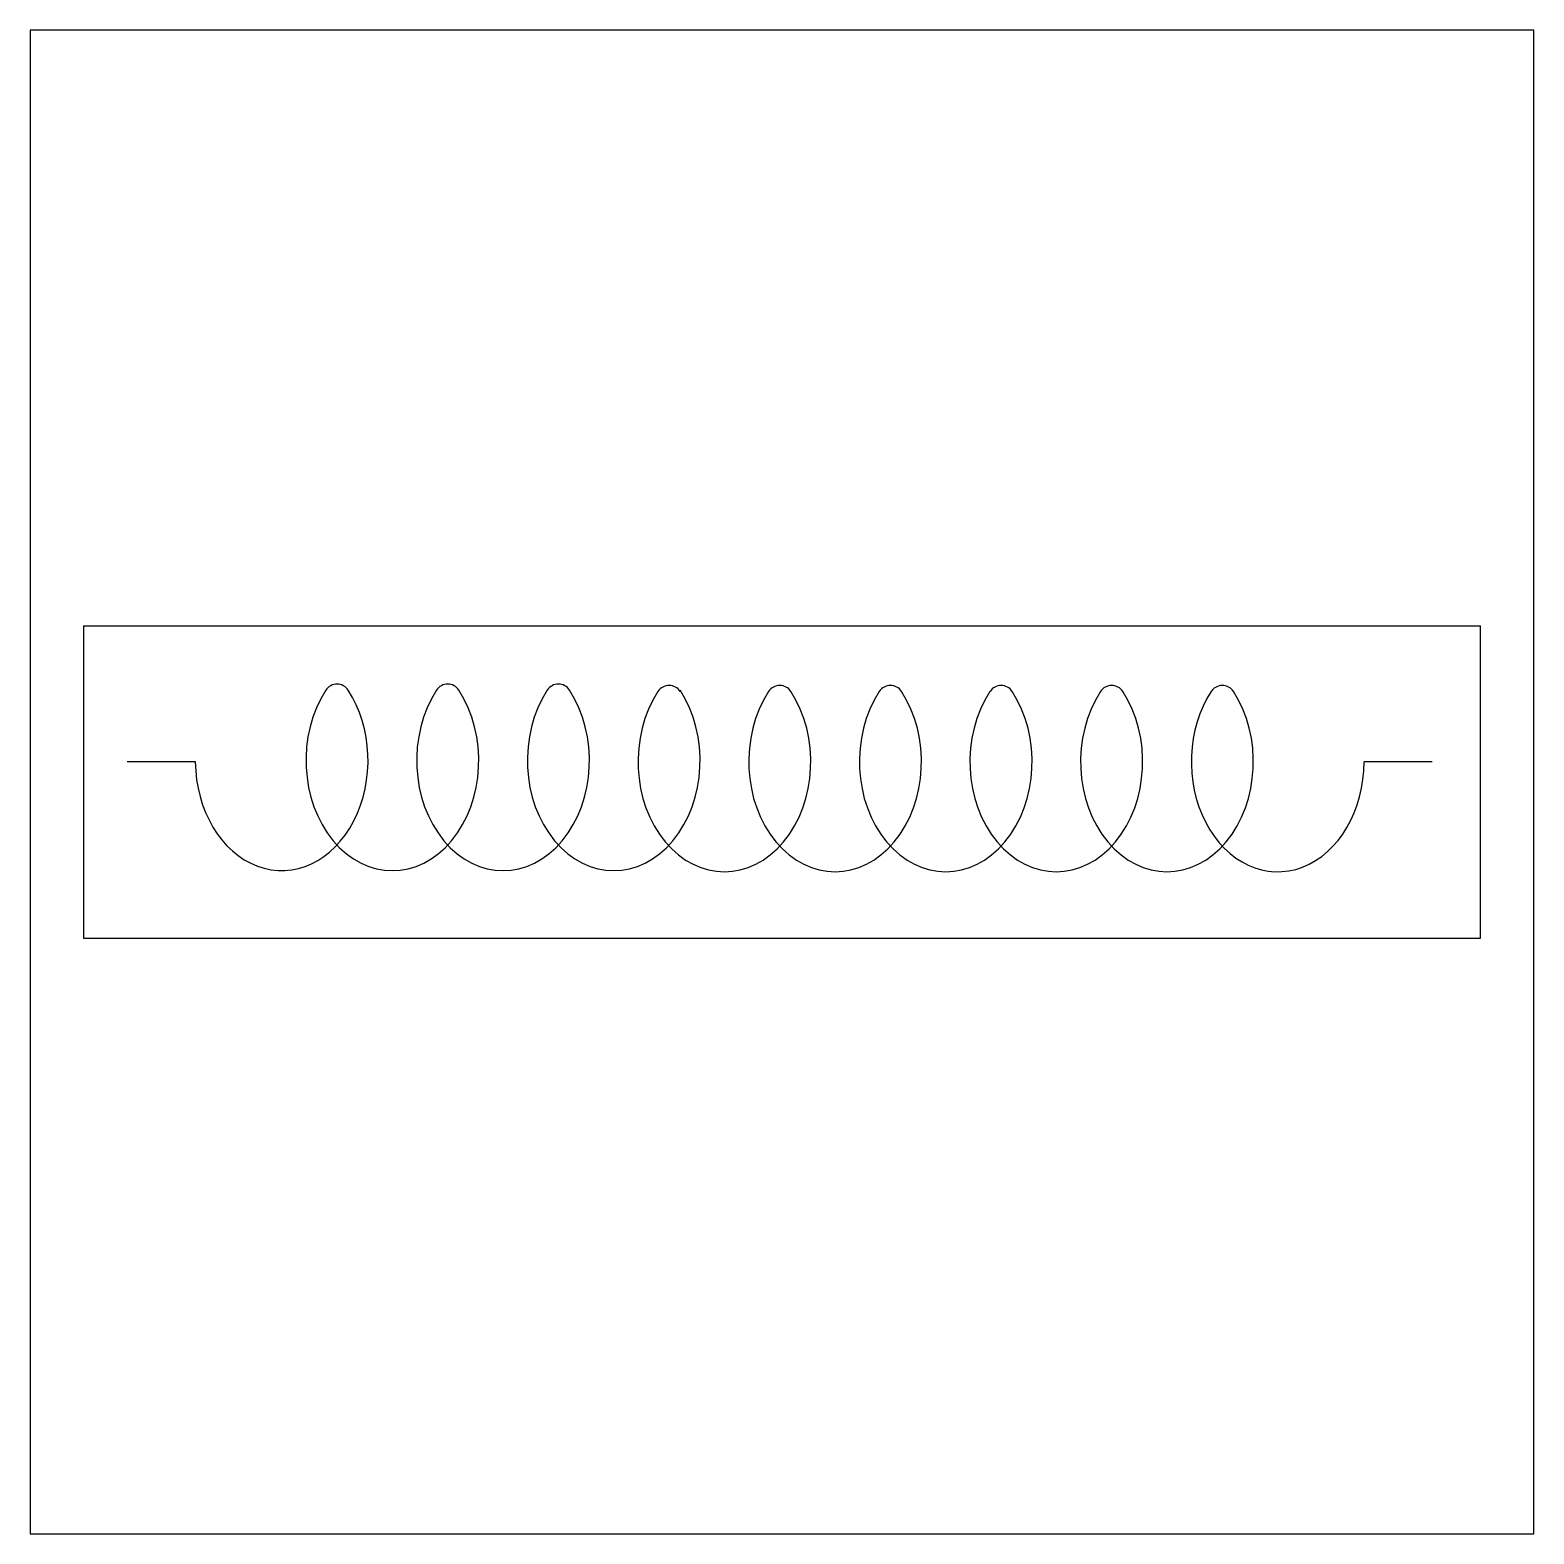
# Model space of a CAD drawing. Header units: millimetres. Extents: x 0 to 1000, y 0 to 1000.
import ezdxf

# ---------------------------------------------------------------- set-up
doc = ezdxf.new("R2010")
doc.units = ezdxf.units.MM
doc.layers.get('0').update_dxf_attribs({"color": 2})
doc.layers.add('1', color=1, linetype='Continuous')
doc.layers.add('3', color=7, linetype='Continuous')

msp = doc.modelspace()

# ---------------------------------------------------------------- linework, layer by layer
at = {"color": 2}
msp.add_lwpolyline([(0, 0), (1000, 0), (1000, 1000), (0, 1000)], close=True, dxfattribs=at)
at = {"layer": '1', "color": 1}
for p, q in [((35.5, 603.9), (964.5, 603.9)), ((35.5, 603.9), (35.5, 396.1)), ((964.5, 396.1), (964.5, 603.9)), ((35.5, 396.1), (964.5, 396.1))]:
    msp.add_line(p, q, dxfattribs=at)
at = {"layer": '3'}
for p, q in [((109.9, 513.4), (64.5, 513.4)), ((932.4, 513.4), (887.1, 513.4))]:
    msp.add_line(p, q, dxfattribs=at)
for centre in [(204.1, 556.3), (277.7, 556.3), (351.3, 556.3), (424.9, 555.4), (498.5, 555.4), (572.1, 555.4), (645.7, 555.4), (719.2, 555.4), (792.8, 555.4)]:
    msp.add_arc(centre, 8.81, 33.0646, 146.9354, dxfattribs=at)
for centre, start_param, end_param in [((167.3, 514.3), 1.58315, 5.40507), ((240.9, 514.3), 0.87811, 5.40507), ((314.5, 514.3), 0.87811, 5.40507), ((388.1, 514.3), 0.87811, 5.40507), ((461.7, 513.5), 0.87811, 5.40507), ((535.3, 513.5), 0.87811, 5.40507), ((608.9, 513.5), 0.87811, 5.40507), ((682.4, 513.5), 0.87811, 5.40507), ((756, 513.5), 0.87811, 5.40507), ((829.6, 513.5), 0.87811, 4.71177)]:
    msp.add_ellipse(centre, major_axis=(0, 73.2), ratio=0.78449, start_param=start_param, end_param=end_param, dxfattribs=at)

doc.saveas('drawing.dxf')
